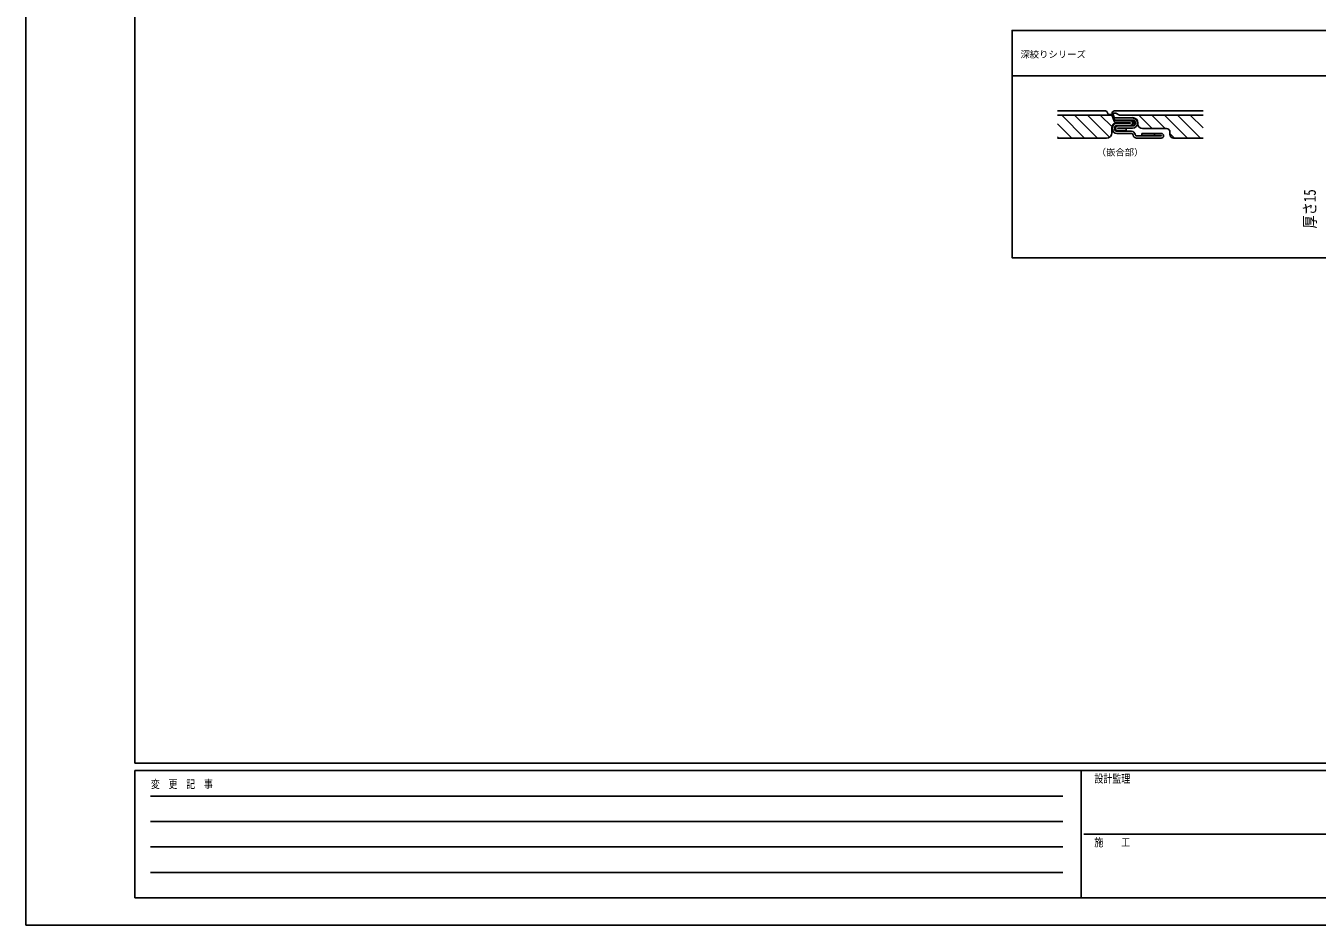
# Model space of a CAD drawing. Units: millimetres, scale not verified. Extents: x -841 to 841, y -594 to 594.
# Drawn here: x -841 to -131, y -594 to -100 of the extents above; entities that cross this region are included whole.
import ezdxf
from ezdxf.enums import TextEntityAlignment as Align

# ---------------------------------------------------------------- set-up
doc = ezdxf.new("R2010")
doc.units = ezdxf.units.MM
doc.header["$LTSCALE"] = 4
for name, color, linetype in [('0-1_USER1', 3, 'Continuous'), ('0-2_YKK_11', 7, 'Continuous'), ('0-3_YKK_13', 4, 'Continuous'), ('0-4_YKK_D', 6, 'Continuous'), ('0-5_YKK_ZWAK', 7, 'Continuous')]:
    doc.layers.add(name, color=color, linetype=linetype)
doc.styles.add('ＭＳ ゴシック', font='')
doc.styles.get('ＭＳ ゴシック').set_extended_font_data('MS Gothic')

msp = doc.modelspace()

# ---------------------------------------------------------------- linework, layer by layer
at = {"layer": '0-2_YKK_11'}
for points in [[(331.082, -127.066), (-298.918, -127.066), (-298.918, -102.066), (331.082, -102.066)], [(-298.918, -127.066), (331.082, -127.066), (331.082, -227.066), (-298.918, -227.066)]]:
    msp.add_lwpolyline(points, close=True, dxfattribs=at)
at = {"layer": '0-3_YKK_13'}
for p, q in [((-247.506, -146.318), (-273.918, -146.318)), ((-273.918, -148.718), (-244.423, -148.718)), ((-271.645, -148.718), (-259.045, -161.318)), ((-264.574, -148.718), (-251.974, -161.318)), ((-257.503, -148.718), (-245.386, -160.836)), ((-250.432, -148.718), (-243.98, -155.17)), ((-246.856, -146.693), (-246.005, -148.168)), ((-245.745, -148.318), (-244.423, -148.318)), ((-243.823, -148.105), (-242.738, -150.793)), ((-242.725, -151.06), (-243.484, -148.976)), ((-242.772, -149.906), (-243.419, -148.306)), ((-242.135, -147.618), (-242.955, -147.618)), ((-193.918, -146.318), (-242.618, -146.318)), ((-241.911, -147.671), (-239.922, -148.666)), ((-239.699, -148.718), (-193.918, -148.718)), ((-229.219, -148.718), (-221.919, -156.018)), ((-222.148, -148.718), (-214.848, -156.018)), ((-215.077, -148.718), (-202.477, -161.318)), ((-208.006, -148.718), (-195.406, -161.318)), ((-200.935, -148.718), (-193.918, -155.735)), ((-273.918, -153.517), (-266.116, -161.318)), ((-244.018, -155.618), (-244.018, -158.318)), ((-242.786, -152.063), (-243.859, -149.113)), ((-243.818, -156.218), (-243.818, -155.618)), ((-242.618, -155.618), (-242.618, -156.218)), ((-232.723, -150.218), (-242.309, -150.218)), ((-241.81, -151.418), (-232.723, -151.418)), ((-241.785, -151.718), (-233.918, -151.718)), ((-241.564, -152.918), (-233.918, -152.918)), ((-233.918, -153.118), (-241.318, -153.118)), ((-233.918, -154.318), (-241.318, -154.318)), ((-240.823, -154.618), (-232.723, -154.618)), ((-240.823, -155.818), (-232.723, -155.818)), ((-240.823, -156.018), (-236.123, -156.018)), ((-229.723, -153.018), (-229.723, -153.518)), ((-214.123, -156.018), (-227.223, -156.018)), ((-273.918, -160.588), (-273.187, -161.318)), ((-247.018, -161.318), (-273.918, -161.318)), ((-241.318, -157.518), (-233.27, -157.518)), ((-241.318, -158.718), (-233.27, -158.718)), ((-232.421, -159.696), (-232.484, -159.367)), ((-231.306, -159.141), (-231.243, -159.469)), ((-230.457, -160.118), (-216.923, -160.118)), ((-216.923, -161.318), (-230.457, -161.318)), ((-216.923, -158.718), (-227.623, -158.718)), ((-227.623, -158.718), (-227.623, -159.918)), ((-216.923, -159.918), (-227.623, -159.918)), ((-220.623, -159.918), (-220.623, -158.718)), ((-212.123, -159.318), (-212.123, -158.018)), ((-212.123, -158.743), (-209.548, -161.318)), ((-193.918, -161.318), (-210.123, -161.318))]:
    msp.add_line(p, q, dxfattribs=at)
msp.add_lwpolyline([(-240.823, -157.218), (-236.123, -157.218), (-236.123, -156.018)], dxfattribs=at)
for centre in [(-232.696, -151.875), (-232.478, -154.152), (-232.378, -153.331), (-232.278, -152.621), (-231.925, -152.091), (-231.669, -153.829), (-231.569, -153.021)]:
    msp.add_circle(centre, 0.1, dxfattribs=at)
for centre, radius, start, end in [((-247.506, -147.068), 0.75, 30, 90), ((-245.745, -148.018), 0.3, 210, 270), ((-244.423, -149.318), 1, 20, 90), ((-244.423, -149.318), 0.6, 20, 90), ((-242.618, -147.618), 1.3, 90, 202), ((-242.955, -148.118), 0.5, 90, 202), ((-242.135, -148.118), 0.5, 63.43493, 90), ((-239.699, -148.218), 0.5, 243.43493, 270), ((-241.318, -155.618), 2.7, 90, 180), ((-241.318, -155.618), 2.5, 90, 180), ((-241.564, -151.618), 1.3, 200, 270), ((-242.309, -149.718), 0.5, 202, 270), ((-241.81, -150.418), 1, 202, 270), ((-241.785, -150.718), 1, 200, 270), ((-241.318, -155.618), 1.3, 90, 180), ((-240.823, -155.918), 1.3, 90, 180), ((-240.823, -155.918), 1.3, 180, 270), ((-240.823, -155.918), 0.1, 90, 180), ((-240.823, -155.918), 0.1, 180, 270), ((-233.918, -153.018), 1.3, 0, 90), ((-233.918, -153.018), 0.1, 0, 90), ((-233.918, -153.018), 1.3, 270, 360), ((-233.918, -153.018), 0.1, 270, 360), ((-233.199, -151.702), 0.2, 109.88515, 241.36431), ((-233.199, -154.335), 0.2, 118.63569, 250.11485), ((-232.723, -153.018), 1.6, 250.11485, 109.88515), ((-232.723, -153.018), 3, 0, 90), ((-232.723, -153.018), 2.8, 0, 90), ((-232.723, -153.018), 1.6, 0, 90), ((-232.723, -153.018), 1.6, 270, 0), ((-232.723, -153.018), 2.8, 270, 0), ((-227.223, -153.518), 2.5, 180, 270), ((-214.123, -158.018), 2, 0, 90), ((-247.018, -158.318), 3, 270, 360), ((-241.318, -156.218), 2.5, 180, 270), ((-241.318, -156.218), 1.3, 180, 270), ((-233.27, -159.518), 2, 10.88553, 90), ((-233.27, -159.518), 0.8, 10.88553, 90), ((-230.457, -159.318), 2, 190.88553, 270), ((-230.457, -159.318), 0.8, 190.88553, 270), ((-216.923, -160.018), 1.3, 0, 90), ((-216.923, -160.018), 0.1, 0, 90), ((-216.923, -160.018), 1.3, 270, 360), ((-216.923, -160.018), 0.1, 270, 0), ((-210.123, -159.318), 2, 180, 270)]:
    msp.add_arc(centre, radius, start, end, dxfattribs=at)
at = {"layer": '0-5_YKK_ZWAK'}
for p, q in [((-780.996, -505), (-780.996, 555)), ((779.004, -505), (-780.996, -505)), ((-260.996, -509), (-780.996, -509)), ((-780.996, -579), (-780.996, -509)), ((-260.996, -509), (-260.996, -579)), ((-0.996, -509), (-260.996, -509)), ((-772.496, -523), (-270.996, -523)), ((-772.496, -537), (-270.996, -537)), ((-259.496, -544), (-0.996, -544)), ((-772.496, -551), (-270.996, -551)), ((-772.496, -565), (-270.996, -565)), ((-780.996, -579), (-260.996, -579)), ((-260.996, -579), (-0.996, -579))]:
    msp.add_line(p, q, dxfattribs=at)
msp.add_lwpolyline([(-841, -594), (841, -594), (841, 594), (-841, 594)], close=True, dxfattribs=at)

# ---------------------------------------------------------------- texts
at = {"layer": '0-1_USER1', "style": 'ＭＳ ゴシック'}
for s, p in [('深絞りシリーズ', (-294.316, -118.231)), ('（嵌合部）', (-252.397, -172.082))]:
    msp.add_text(s, height=3.666, dxfattribs=at).set_placement(p, align=Align.BOTTOM_LEFT)
at = {"layer": '0-4_YKK_D', "style": 'ＭＳ ゴシック', "width": 0.8}
msp.add_text('厚さ15', height=6.598, rotation=90, dxfattribs=at).set_placement((-129.993, -210.986), align=Align.BOTTOM_LEFT)
at = {"layer": '0-5_YKK_ZWAK', "style": 'ＭＳ ゴシック', "width": 0.8}
for s, p in [('設計監理', (-253.663, -517)), ('変  更  記  事', (-772.262, -520)), ('施\u3000\u3000工', (-253.663, -552))]:
    msp.add_text(s, height=4.399, dxfattribs=at).set_placement(p, align=Align.BOTTOM_LEFT)

doc.saveas('drawing.dxf')
